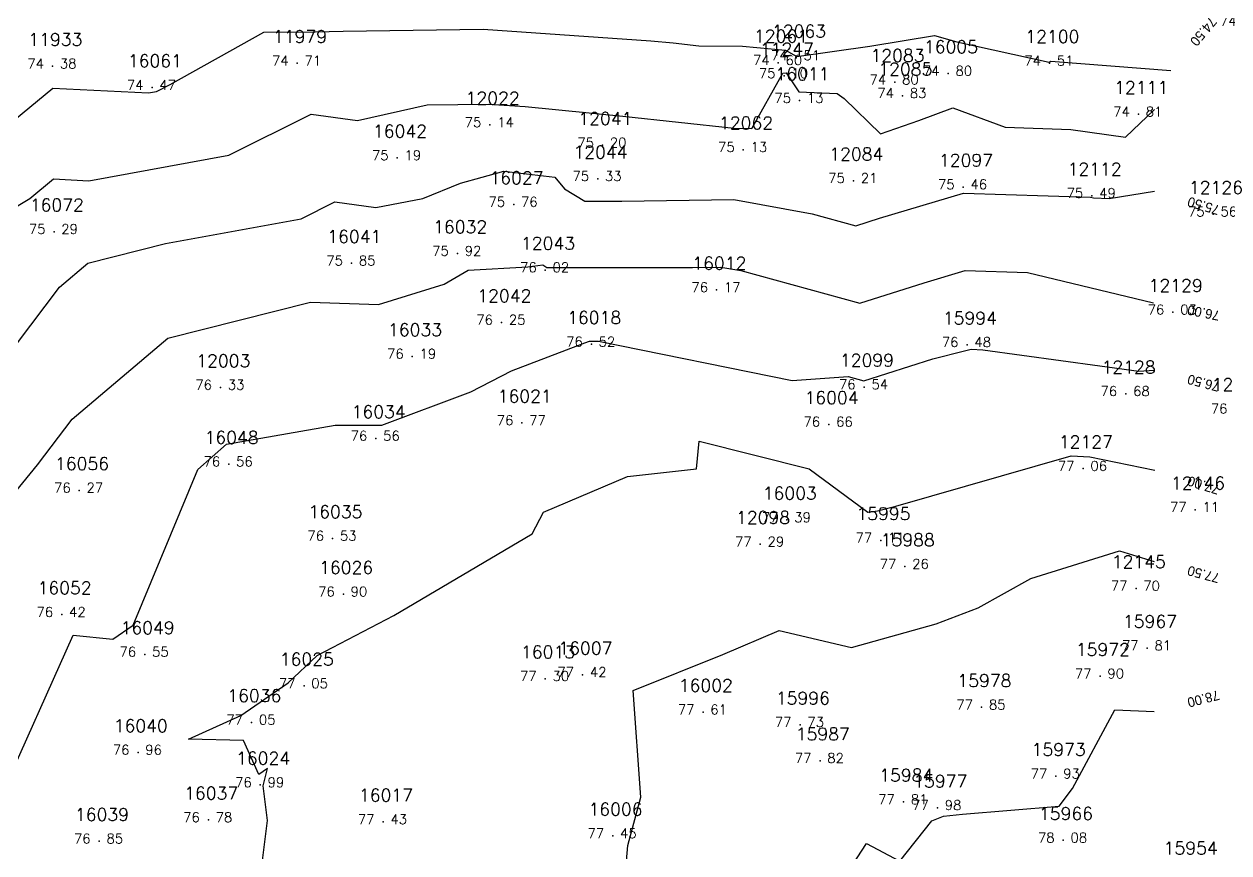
# Model space of a CAD drawing. Header units: millimetres. Extents: x 1412565 to 1412813, y 4931476 to 4931699.
# Drawn here: x 1412603.7 to 1412628.52, y 4931543.49 to 4931560.57 of the extents above; entities that cross this region are included whole.
import ezdxf
from ezdxf.enums import TextEntityAlignment as Align

# ---------------------------------------------------------------- set-up
doc = ezdxf.new("R2010")
doc.units = ezdxf.units.MM
for name, color, linetype in [('CIVIL', 50, 'Continuous'), ('CIVIL-DRAW', 80, 'Continuous'), ('CIVIL-NONAME', 130, 'Continuous'), ('CIVIL-TEXT', 240, 'Continuous'), ('CIVIL-Z', 50, 'Continuous'), ('Tcontours0', 7, 'Continuous'), ('Tcontours1', 7, 'Continuous'), ('Tcontours2', 7, 'Continuous')]:
    doc.layers.add(name, color=color, linetype=linetype)
doc.styles.add('CIVILCADMAIN', font='TXT.SHX')
doc.styles.add('MAVAT_HebTXT', font='hebtxt.shx')
doc.styles.get("Standard").update_dxf_attribs({"font": 'arial.ttf'})

# ---------------------------------------------------------------- blocks, each defined once
blk = doc.blocks.new('CIVIL-ZZ')
at = {"layer": 'CIVIL-DRAW'}
blk.add_point((0, 0), dxfattribs=at)
at = {"layer": 'CIVIL-NONAME'}
blk.add_attdef('NAME', text='', height=1.8, dxfattribs=at).set_placement((0, 2.1), align=Align.CENTER)
at = {"layer": 'CIVIL-TEXT', "flags": 8}
blk.add_attdef('TEXT', text='', height=2, dxfattribs=at).set_placement((0.2, -3.3), align=Align.CENTER)
at = {"layer": 'CIVIL-Z'}
blk.add_attdef('Z1', text='', height=1.6, dxfattribs=at).set_placement((-0.75, -0.225), align=Align.RIGHT)
blk.add_attdef('Z2', (0.75, -0.225), '', height=1.6, dxfattribs=at)

msp = doc.modelspace()

# ---------------------------------------------------------------- linework, layer by layer
at = {"layer": 'Tcontours0', "elevation": 75}
msp.add_lwpolyline([(1412602.448, 4931556.149), (1412603.821, 4931556.971), (1412604.31, 4931557.377), (1412605.034, 4931557.34), (1412607.918, 4931557.87), (1412609.615, 4931558.712), (1412610.575, 4931558.582), (1412612.007, 4931558.903), (1412613.27, 4931558.921), (1412614.025, 4931558.869), (1412616.036, 4931558.672), (1412618.332, 4931558.422), (1412618.697, 4931558.419), (1412619.336, 4931559.554), (1412619.402, 4931559.563), (1412619.665, 4931559.175), (1412620.452, 4931559.14), (1412620.599, 4931559.033), (1412621.348, 4931558.307), (1412622.137, 4931558.583), (1412622.834, 4931558.841), (1412623.912, 4931558.445), (1412625.265, 4931558.395), (1412626.392, 4931558.241), (1412626.988, 4931558.808)], dxfattribs=at)
at = {"layer": 'Tcontours1'}
for points, elevation in [([(1412602.375, 4931549.523), (1412603.981, 4931551.485), (1412604.697, 4931552.428), (1412606.662, 4931554.099), (1412609.606, 4931554.84), (1412611.001, 4931554.793), (1412612.354, 4931555.212), (1412612.851, 4931555.496), (1412614.078, 4931555.568), (1412614.39, 4931555.604), (1412614.471, 4931555.554), (1412617.474, 4931555.553), (1412618.06, 4931555.562), (1412618.469, 4931555.488), (1412620.921, 4931554.816), (1412622.246, 4931555.237), (1412623.092, 4931555.489), (1412624.376, 4931555.448), (1412626.97, 4931554.822)], 76), ([(1412608.448, 4931542.017), (1412608.718, 4931544.156), (1412608.628, 4931544.873), (1412608.72, 4931545.23), (1412608.54, 4931545.105), (1412608.225, 4931545.808), (1412607.09, 4931545.836), (1412608.17, 4931546.32), (1412609.142, 4931546.995), (1412609.74, 4931547.56), (1412611.32, 4931548.385), (1412614.168, 4931550.063), (1412614.402, 4931550.514), (1412616.132, 4931551.244), (1412617.559, 4931551.402), (1412617.613, 4931551.973), (1412619.879, 4931551.402), (1412621.088, 4931550.514), (1412621.284, 4931550.54), (1412621.661, 4931550.634), (1412625.273, 4931551.674), (1412625.659, 4931551.653), (1412626.998, 4931551.379)], 77), ([(1412620.287, 4931542.5), (1412621.06, 4931543.686), (1412621.746, 4931543.32), (1412622.403, 4931544.153), (1412622.642, 4931544.244), (1412623.038, 4931544.286), (1412625.03, 4931544.454), (1412625.3, 4931544.816), (1412626.177, 4931546.437), (1412626.983, 4931546.403)], 78)]:
    msp.add_lwpolyline(points, dxfattribs=dict(at, elevation=elevation))
at = {"layer": 'Tcontours2'}
for points, elevation in [([(1412603.345, 4931558.463), (1412604.294, 4931559.25), (1412606.266, 4931559.151), (1412606.429, 4931559.181), (1412606.714, 4931559.322), (1412608.641, 4931560.4), (1412609.703, 4931560.405), (1412610.278, 4931560.421), (1412613.162, 4931560.461), (1412616.613, 4931560.224), (1412617.078, 4931560.178), (1412617.607, 4931560.12), (1412618.5, 4931560.114), (1412619.392, 4931560.032), (1412619.621, 4931559.899), (1412621.129, 4931560.113), (1412621.836, 4931560.229), (1412622.46, 4931560.331), (1412622.917, 4931560.199), (1412624.821, 4931559.785), (1412624.856, 4931559.802), (1412627.325, 4931559.608)], 74.5), ([(1412602.967, 4931553.218), (1412604.431, 4931555.148), (1412605.013, 4931555.642), (1412606.619, 4931556.046), (1412609.408, 4931556.558), (1412610.106, 4931556.905), (1412610.948, 4931556.791), (1412611.917, 4931556.973), (1412612.695, 4931557.288), (1412613.585, 4931557.538), (1412614.64, 4931557.416), (1412614.836, 4931557.17), (1412615.254, 4931556.917), (1412616.016, 4931556.917), (1412618.324, 4931556.952), (1412619.938, 4931556.66), (1412620.838, 4931556.413), (1412621.324, 4931556.568), (1412623.053, 4931557.083), (1412625.674, 4931556.999), (1412625.731, 4931556.986), (1412626.057, 4931556.976), (1412626.994, 4931557.122)], 75.5), ([(1412603.212, 4931544.614), (1412604.713, 4931547.979), (1412605.532, 4931547.895), (1412605.949, 4931548.184), (1412607.283, 4931551.388), (1412607.876, 4931551.912), (1412610.115, 4931552.304), (1412611.072, 4931552.304), (1412612.908, 4931552.988), (1412613.742, 4931553.425), (1412615.253, 4931554.003), (1412615.352, 4931554.031), (1412615.537, 4931554.034), (1412619.526, 4931553.225), (1412620.681, 4931553.306), (1412621.003, 4931553.218), (1412622.423, 4931553.67), (1412623.074, 4931553.832), (1412623.212, 4931553.872), (1412623.457, 4931553.859), (1412626.669, 4931553.415), (1412626.985, 4931553.438)], 76.5), ([(1412616.021, 4931542.307), (1412616.138, 4931543.643), (1412616.411, 4931544.637), (1412616.254, 4931546.836), (1412618.096, 4931547.579), (1412619.261, 4931548.075), (1412620.747, 4931547.725), (1412622.493, 4931548.21), (1412623.357, 4931548.543), (1412624.446, 4931549.145), (1412626.269, 4931549.712), (1412626.985, 4931549.498)], 77.5)]:
    msp.add_lwpolyline(points, dxfattribs=dict(at, elevation=elevation))

# ---------------------------------------------------------------- block references
at = {"layer": 'CIVIL'}
ref = msp.add_blockref('CIVIL-ZZ', (1412628.86, 4931560.58, 74.5), dxfattribs=dict(at, xscale=0.2, yscale=0.2))
ref.add_attrib('Z2', '50', (1412629.01, 4931560.535), dxfattribs={"layer": 'CIVIL-Z', "height": 0.2, "style": 'CIVILCADMAIN'})
ref.add_attrib('Z1', '74', (1412628.34, 4931560.535), dxfattribs={"layer": 'CIVIL-Z', "height": 0.2, "style": 'CIVILCADMAIN'})
ref.add_attrib('NAME', '15983', (1412628.36, 4931561), dxfattribs={"layer": 'CIVIL-NONAME', "height": 0.26, "style": 'CIVILCADMAIN'})
ref = msp.add_blockref('CIVIL-ZZ', (1412609.33, 4931559.76, 74.71), dxfattribs=dict(at, xscale=0.2, yscale=0.2))
ref.add_attrib('Z2', '71', (1412609.48, 4931559.715), dxfattribs={"layer": 'CIVIL-Z', "height": 0.2, "style": 'CIVILCADMAIN'})
ref.add_attrib('Z1', '74', (1412608.81, 4931559.715), dxfattribs={"layer": 'CIVIL-Z', "height": 0.2, "style": 'CIVILCADMAIN'})
ref.add_attrib('NAME', '11979', (1412608.83, 4931560.18), dxfattribs={"layer": 'CIVIL-NONAME', "height": 0.26, "style": 'CIVILCADMAIN'})
ref = msp.add_blockref('CIVIL-ZZ', (1412619.24, 4931559.77, 74.6), dxfattribs=dict(at, xscale=0.2, yscale=0.2))
ref.add_attrib('Z2', '60', (1412619.39, 4931559.725), dxfattribs={"layer": 'CIVIL-Z', "height": 0.2, "style": 'CIVILCADMAIN'})
ref.add_attrib('Z1', '74', (1412618.72, 4931559.725), dxfattribs={"layer": 'CIVIL-Z', "height": 0.2, "style": 'CIVILCADMAIN'})
ref.add_attrib('NAME', '12061', (1412618.74, 4931560.19), dxfattribs={"layer": 'CIVIL-NONAME', "height": 0.26, "style": 'CIVILCADMAIN'})
ref = msp.add_blockref('CIVIL-ZZ', (1412619.61, 4931559.87, 74.51), dxfattribs=dict(at, xscale=0.2, yscale=0.2))
ref.add_attrib('Z2', '51', (1412619.76, 4931559.825), dxfattribs={"layer": 'CIVIL-Z', "height": 0.2, "style": 'CIVILCADMAIN'})
ref.add_attrib('Z1', '74', (1412619.09, 4931559.825), dxfattribs={"layer": 'CIVIL-Z', "height": 0.2, "style": 'CIVILCADMAIN'})
ref.add_attrib('NAME', '12063', (1412619.11, 4931560.29), dxfattribs={"layer": 'CIVIL-NONAME', "height": 0.26, "style": 'CIVILCADMAIN'})
ref = msp.add_blockref('CIVIL-ZZ', (1412624.83, 4931559.76, 74.51), dxfattribs=dict(at, xscale=0.2, yscale=0.2))
ref.add_attrib('Z2', '51', (1412624.98, 4931559.715), dxfattribs={"layer": 'CIVIL-Z', "height": 0.2, "style": 'CIVILCADMAIN'})
ref.add_attrib('Z1', '74', (1412624.31, 4931559.715), dxfattribs={"layer": 'CIVIL-Z', "height": 0.2, "style": 'CIVILCADMAIN'})
ref.add_attrib('NAME', '12100', (1412624.33, 4931560.18), dxfattribs={"layer": 'CIVIL-NONAME', "height": 0.26, "style": 'CIVILCADMAIN'})
ref = msp.add_blockref('CIVIL-ZZ', (1412604.29, 4931559.7, 74.38), dxfattribs=dict(at, xscale=0.2, yscale=0.2))
ref.add_attrib('Z2', '38', (1412604.44, 4931559.655), dxfattribs={"layer": 'CIVIL-Z', "height": 0.2, "style": 'CIVILCADMAIN'})
ref.add_attrib('Z1', '74', (1412603.77, 4931559.655), dxfattribs={"layer": 'CIVIL-Z', "height": 0.2, "style": 'CIVILCADMAIN'})
ref.add_attrib('NAME', '11933', (1412603.79, 4931560.12), dxfattribs={"layer": 'CIVIL-NONAME', "height": 0.26, "style": 'CIVILCADMAIN'})
ref = msp.add_blockref('CIVIL-ZZ', (1412619.36, 4931559.5, 75.1), dxfattribs=dict(at, xscale=0.2, yscale=0.2))
ref.add_attrib('Z2', '10', (1412619.51, 4931559.455), dxfattribs={"layer": 'CIVIL-Z', "height": 0.2, "style": 'CIVILCADMAIN'})
ref.add_attrib('Z1', '75', (1412618.84, 4931559.455), dxfattribs={"layer": 'CIVIL-Z', "height": 0.2, "style": 'CIVILCADMAIN'})
ref.add_attrib('NAME', '11247', (1412618.86, 4931559.92), dxfattribs={"layer": 'CIVIL-NONAME', "height": 0.26, "style": 'CIVILCADMAIN'})
ref = msp.add_blockref('CIVIL-ZZ', (1412622.74, 4931559.55, 74.8), dxfattribs=dict(at, xscale=0.2, yscale=0.2))
ref.add_attrib('Z2', '80', (1412622.89, 4931559.505), dxfattribs={"layer": 'CIVIL-Z', "height": 0.2, "style": 'CIVILCADMAIN'})
ref.add_attrib('Z1', '74', (1412622.22, 4931559.505), dxfattribs={"layer": 'CIVIL-Z', "height": 0.2, "style": 'CIVILCADMAIN'})
ref.add_attrib('NAME', '16005', (1412622.24, 4931559.97), dxfattribs={"layer": 'CIVIL-NONAME', "height": 0.26, "style": 'CIVILCADMAIN'})
ref = msp.add_blockref('CIVIL-ZZ', (1412606.34, 4931559.26, 74.47), dxfattribs=dict(at, xscale=0.2, yscale=0.2))
ref.add_attrib('Z2', '47', (1412606.49, 4931559.215), dxfattribs={"layer": 'CIVIL-Z', "height": 0.2, "style": 'CIVILCADMAIN'})
ref.add_attrib('Z1', '74', (1412605.82, 4931559.215), dxfattribs={"layer": 'CIVIL-Z', "height": 0.2, "style": 'CIVILCADMAIN'})
ref.add_attrib('NAME', '16061', (1412605.84, 4931559.68), dxfattribs={"layer": 'CIVIL-NONAME', "height": 0.26, "style": 'CIVILCADMAIN'})
ref = msp.add_blockref('CIVIL-ZZ', (1412621.64, 4931559.37, 74.8), dxfattribs=dict(at, xscale=0.2, yscale=0.2))
ref.add_attrib('Z2', '80', (1412621.79, 4931559.325), dxfattribs={"layer": 'CIVIL-Z', "height": 0.2, "style": 'CIVILCADMAIN'})
ref.add_attrib('Z1', '74', (1412621.12, 4931559.325), dxfattribs={"layer": 'CIVIL-Z', "height": 0.2, "style": 'CIVILCADMAIN'})
ref.add_attrib('NAME', '12083', (1412621.14, 4931559.79), dxfattribs={"layer": 'CIVIL-NONAME', "height": 0.26, "style": 'CIVILCADMAIN'})
ref = msp.add_blockref('CIVIL-ZZ', (1412619.68, 4931558.99, 75.13), dxfattribs=dict(at, xscale=0.2, yscale=0.2))
ref.add_attrib('Z2', '13', (1412619.83, 4931558.945), dxfattribs={"layer": 'CIVIL-Z', "height": 0.2, "style": 'CIVILCADMAIN'})
ref.add_attrib('Z1', '75', (1412619.16, 4931558.945), dxfattribs={"layer": 'CIVIL-Z', "height": 0.2, "style": 'CIVILCADMAIN'})
ref.add_attrib('NAME', '16011', (1412619.18, 4931559.41), dxfattribs={"layer": 'CIVIL-NONAME', "height": 0.26, "style": 'CIVILCADMAIN'})
ref = msp.add_blockref('CIVIL-ZZ', (1412621.8, 4931559.09, 74.83), dxfattribs=dict(at, xscale=0.2, yscale=0.2))
ref.add_attrib('Z2', '83', (1412621.95, 4931559.045), dxfattribs={"layer": 'CIVIL-Z', "height": 0.2, "style": 'CIVILCADMAIN'})
ref.add_attrib('Z1', '74', (1412621.28, 4931559.045), dxfattribs={"layer": 'CIVIL-Z', "height": 0.2, "style": 'CIVILCADMAIN'})
ref.add_attrib('NAME', '12085', (1412621.3, 4931559.51), dxfattribs={"layer": 'CIVIL-NONAME', "height": 0.26, "style": 'CIVILCADMAIN'})
ref = msp.add_blockref('CIVIL-ZZ', (1412626.66, 4931558.71, 74.81), dxfattribs=dict(at, xscale=0.2, yscale=0.2))
ref.add_attrib('Z2', '81', (1412626.81, 4931558.665), dxfattribs={"layer": 'CIVIL-Z', "height": 0.2, "style": 'CIVILCADMAIN'})
ref.add_attrib('Z1', '74', (1412626.14, 4931558.665), dxfattribs={"layer": 'CIVIL-Z', "height": 0.2, "style": 'CIVILCADMAIN'})
ref.add_attrib('NAME', '12111', (1412626.16, 4931559.13), dxfattribs={"layer": 'CIVIL-NONAME', "height": 0.26, "style": 'CIVILCADMAIN'})
ref = msp.add_blockref('CIVIL-ZZ', (1412613.3, 4931558.49, 75.14), dxfattribs=dict(at, xscale=0.2, yscale=0.2))
ref.add_attrib('Z2', '14', (1412613.45, 4931558.445), dxfattribs={"layer": 'CIVIL-Z', "height": 0.2, "style": 'CIVILCADMAIN'})
ref.add_attrib('Z1', '75', (1412612.78, 4931558.445), dxfattribs={"layer": 'CIVIL-Z', "height": 0.2, "style": 'CIVILCADMAIN'})
ref.add_attrib('NAME', '12022', (1412612.8, 4931558.91), dxfattribs={"layer": 'CIVIL-NONAME', "height": 0.26, "style": 'CIVILCADMAIN'})
ref = msp.add_blockref('CIVIL-ZZ', (1412615.62, 4931558.07, 75.2), dxfattribs=dict(at, xscale=0.2, yscale=0.2))
ref.add_attrib('Z2', '20', (1412615.77, 4931558.025), dxfattribs={"layer": 'CIVIL-Z', "height": 0.2, "style": 'CIVILCADMAIN'})
ref.add_attrib('Z1', '75', (1412615.1, 4931558.025), dxfattribs={"layer": 'CIVIL-Z', "height": 0.2, "style": 'CIVILCADMAIN'})
ref.add_attrib('NAME', '12041', (1412615.12, 4931558.49), dxfattribs={"layer": 'CIVIL-NONAME', "height": 0.26, "style": 'CIVILCADMAIN'})
ref = msp.add_blockref('CIVIL-ZZ', (1412611.39, 4931557.81, 75.19), dxfattribs=dict(at, xscale=0.2, yscale=0.2))
ref.add_attrib('Z2', '19', (1412611.54, 4931557.765), dxfattribs={"layer": 'CIVIL-Z', "height": 0.2, "style": 'CIVILCADMAIN'})
ref.add_attrib('Z1', '75', (1412610.87, 4931557.765), dxfattribs={"layer": 'CIVIL-Z', "height": 0.2, "style": 'CIVILCADMAIN'})
ref.add_attrib('NAME', '16042', (1412610.89, 4931558.23), dxfattribs={"layer": 'CIVIL-NONAME', "height": 0.26, "style": 'CIVILCADMAIN'})
ref = msp.add_blockref('CIVIL-ZZ', (1412618.52, 4931557.98, 75.13), dxfattribs=dict(at, xscale=0.2, yscale=0.2))
ref.add_attrib('Z2', '13', (1412618.67, 4931557.935), dxfattribs={"layer": 'CIVIL-Z', "height": 0.2, "style": 'CIVILCADMAIN'})
ref.add_attrib('Z1', '75', (1412618, 4931557.935), dxfattribs={"layer": 'CIVIL-Z', "height": 0.2, "style": 'CIVILCADMAIN'})
ref.add_attrib('NAME', '12062', (1412618.02, 4931558.4), dxfattribs={"layer": 'CIVIL-NONAME', "height": 0.26, "style": 'CIVILCADMAIN'})
ref = msp.add_blockref('CIVIL-ZZ', (1412615.52, 4931557.38, 75.33), dxfattribs=dict(at, xscale=0.2, yscale=0.2))
ref.add_attrib('Z2', '33', (1412615.67, 4931557.335), dxfattribs={"layer": 'CIVIL-Z', "height": 0.2, "style": 'CIVILCADMAIN'})
ref.add_attrib('Z1', '75', (1412615, 4931557.335), dxfattribs={"layer": 'CIVIL-Z', "height": 0.2, "style": 'CIVILCADMAIN'})
ref.add_attrib('NAME', '12044', (1412615.02, 4931557.8), dxfattribs={"layer": 'CIVIL-NONAME', "height": 0.26, "style": 'CIVILCADMAIN'})
ref = msp.add_blockref('CIVIL-ZZ', (1412620.79, 4931557.34, 75.21), dxfattribs=dict(at, xscale=0.2, yscale=0.2))
ref.add_attrib('Z2', '21', (1412620.94, 4931557.295), dxfattribs={"layer": 'CIVIL-Z', "height": 0.2, "style": 'CIVILCADMAIN'})
ref.add_attrib('Z1', '75', (1412620.27, 4931557.295), dxfattribs={"layer": 'CIVIL-Z', "height": 0.2, "style": 'CIVILCADMAIN'})
ref.add_attrib('NAME', '12084', (1412620.29, 4931557.76), dxfattribs={"layer": 'CIVIL-NONAME', "height": 0.26, "style": 'CIVILCADMAIN'})
ref = msp.add_blockref('CIVIL-ZZ', (1412623.05, 4931557.21, 75.46), dxfattribs=dict(at, xscale=0.2, yscale=0.2))
ref.add_attrib('Z2', '46', (1412623.2, 4931557.165), dxfattribs={"layer": 'CIVIL-Z', "height": 0.2, "style": 'CIVILCADMAIN'})
ref.add_attrib('Z1', '75', (1412622.53, 4931557.165), dxfattribs={"layer": 'CIVIL-Z', "height": 0.2, "style": 'CIVILCADMAIN'})
ref.add_attrib('NAME', '12097', (1412622.55, 4931557.63), dxfattribs={"layer": 'CIVIL-NONAME', "height": 0.26, "style": 'CIVILCADMAIN'})
ref = msp.add_blockref('CIVIL-ZZ', (1412625.7, 4931557.03, 75.49), dxfattribs=dict(at, xscale=0.2, yscale=0.2))
ref.add_attrib('Z2', '49', (1412625.85, 4931556.985), dxfattribs={"layer": 'CIVIL-Z', "height": 0.2, "style": 'CIVILCADMAIN'})
ref.add_attrib('Z1', '75', (1412625.18, 4931556.985), dxfattribs={"layer": 'CIVIL-Z', "height": 0.2, "style": 'CIVILCADMAIN'})
ref.add_attrib('NAME', '12112', (1412625.2, 4931557.45), dxfattribs={"layer": 'CIVIL-NONAME', "height": 0.26, "style": 'CIVILCADMAIN'})
ref = msp.add_blockref('CIVIL-ZZ', (1412613.79, 4931556.85, 75.76), dxfattribs=dict(at, xscale=0.2, yscale=0.2))
ref.add_attrib('Z2', '76', (1412613.94, 4931556.805), dxfattribs={"layer": 'CIVIL-Z', "height": 0.2, "style": 'CIVILCADMAIN'})
ref.add_attrib('Z1', '75', (1412613.27, 4931556.805), dxfattribs={"layer": 'CIVIL-Z', "height": 0.2, "style": 'CIVILCADMAIN'})
ref.add_attrib('NAME', '16027', (1412613.29, 4931557.27), dxfattribs={"layer": 'CIVIL-NONAME', "height": 0.26, "style": 'CIVILCADMAIN'})
ref = msp.add_blockref('CIVIL-ZZ', (1412628.2, 4931556.65, 75.56), dxfattribs=dict(at, xscale=0.2, yscale=0.2))
ref.add_attrib('Z2', '56', (1412628.35, 4931556.605), dxfattribs={"layer": 'CIVIL-Z', "height": 0.2, "style": 'CIVILCADMAIN'})
ref.add_attrib('Z1', '75', (1412627.68, 4931556.605), dxfattribs={"layer": 'CIVIL-Z', "height": 0.2, "style": 'CIVILCADMAIN'})
ref.add_attrib('NAME', '12126', (1412627.7, 4931557.07), dxfattribs={"layer": 'CIVIL-NONAME', "height": 0.26, "style": 'CIVILCADMAIN'})
ref = msp.add_blockref('CIVIL-ZZ', (1412604.32, 4931556.29, 75.29), dxfattribs=dict(at, xscale=0.2, yscale=0.2))
ref.add_attrib('Z2', '29', (1412604.47, 4931556.245), dxfattribs={"layer": 'CIVIL-Z', "height": 0.2, "style": 'CIVILCADMAIN'})
ref.add_attrib('Z1', '75', (1412603.8, 4931556.245), dxfattribs={"layer": 'CIVIL-Z', "height": 0.2, "style": 'CIVILCADMAIN'})
ref.add_attrib('NAME', '16072', (1412603.82, 4931556.71), dxfattribs={"layer": 'CIVIL-NONAME', "height": 0.26, "style": 'CIVILCADMAIN'})
ref = msp.add_blockref('CIVIL-ZZ', (1412612.63, 4931555.84, 75.92), dxfattribs=dict(at, xscale=0.2, yscale=0.2))
ref.add_attrib('Z2', '92', (1412612.78, 4931555.795), dxfattribs={"layer": 'CIVIL-Z', "height": 0.2, "style": 'CIVILCADMAIN'})
ref.add_attrib('Z1', '75', (1412612.11, 4931555.795), dxfattribs={"layer": 'CIVIL-Z', "height": 0.2, "style": 'CIVILCADMAIN'})
ref.add_attrib('NAME', '16032', (1412612.13, 4931556.26), dxfattribs={"layer": 'CIVIL-NONAME', "height": 0.26, "style": 'CIVILCADMAIN'})
ref = msp.add_blockref('CIVIL-ZZ', (1412610.45, 4931555.64, 75.85), dxfattribs=dict(at, xscale=0.2, yscale=0.2))
ref.add_attrib('Z2', '85', (1412610.6, 4931555.595), dxfattribs={"layer": 'CIVIL-Z', "height": 0.2, "style": 'CIVILCADMAIN'})
ref.add_attrib('Z1', '75', (1412609.93, 4931555.595), dxfattribs={"layer": 'CIVIL-Z', "height": 0.2, "style": 'CIVILCADMAIN'})
ref.add_attrib('NAME', '16041', (1412609.95, 4931556.06), dxfattribs={"layer": 'CIVIL-NONAME', "height": 0.26, "style": 'CIVILCADMAIN'})
ref = msp.add_blockref('CIVIL-ZZ', (1412614.44, 4931555.5, 76.02), dxfattribs=dict(at, xscale=0.2, yscale=0.2))
ref.add_attrib('Z2', '02', (1412614.59, 4931555.455), dxfattribs={"layer": 'CIVIL-Z', "height": 0.2, "style": 'CIVILCADMAIN'})
ref.add_attrib('Z1', '76', (1412613.92, 4931555.455), dxfattribs={"layer": 'CIVIL-Z', "height": 0.2, "style": 'CIVILCADMAIN'})
ref.add_attrib('NAME', '12043', (1412613.94, 4931555.92), dxfattribs={"layer": 'CIVIL-NONAME', "height": 0.26, "style": 'CIVILCADMAIN'})
ref = msp.add_blockref('CIVIL-ZZ', (1412617.97, 4931555.09, 76.17), dxfattribs=dict(at, xscale=0.2, yscale=0.2))
ref.add_attrib('Z2', '17', (1412618.12, 4931555.045), dxfattribs={"layer": 'CIVIL-Z', "height": 0.2, "style": 'CIVILCADMAIN'})
ref.add_attrib('Z1', '76', (1412617.45, 4931555.045), dxfattribs={"layer": 'CIVIL-Z', "height": 0.2, "style": 'CIVILCADMAIN'})
ref.add_attrib('NAME', '16012', (1412617.47, 4931555.51), dxfattribs={"layer": 'CIVIL-NONAME', "height": 0.26, "style": 'CIVILCADMAIN'})
ref = msp.add_blockref('CIVIL-ZZ', (1412627.37, 4931554.63, 76.03), dxfattribs=dict(at, xscale=0.2, yscale=0.2))
ref.add_attrib('Z2', '03', (1412627.52, 4931554.585), dxfattribs={"layer": 'CIVIL-Z', "height": 0.2, "style": 'CIVILCADMAIN'})
ref.add_attrib('Z1', '76', (1412626.85, 4931554.585), dxfattribs={"layer": 'CIVIL-Z', "height": 0.2, "style": 'CIVILCADMAIN'})
ref.add_attrib('NAME', '12129', (1412626.87, 4931555.05), dxfattribs={"layer": 'CIVIL-NONAME', "height": 0.26, "style": 'CIVILCADMAIN'})
ref = msp.add_blockref('CIVIL-ZZ', (1412613.54, 4931554.42, 76.25), dxfattribs=dict(at, xscale=0.2, yscale=0.2))
ref.add_attrib('Z2', '25', (1412613.69, 4931554.375), dxfattribs={"layer": 'CIVIL-Z', "height": 0.2, "style": 'CIVILCADMAIN'})
ref.add_attrib('Z1', '76', (1412613.02, 4931554.375), dxfattribs={"layer": 'CIVIL-Z', "height": 0.2, "style": 'CIVILCADMAIN'})
ref.add_attrib('NAME', '12042', (1412613.04, 4931554.84), dxfattribs={"layer": 'CIVIL-NONAME', "height": 0.26, "style": 'CIVILCADMAIN'})
ref = msp.add_blockref('CIVIL-ZZ', (1412615.39, 4931553.97, 76.52), dxfattribs=dict(at, xscale=0.2, yscale=0.2))
ref.add_attrib('Z2', '52', (1412615.54, 4931553.925), dxfattribs={"layer": 'CIVIL-Z', "height": 0.2, "style": 'CIVILCADMAIN'})
ref.add_attrib('Z1', '76', (1412614.87, 4931553.925), dxfattribs={"layer": 'CIVIL-Z', "height": 0.2, "style": 'CIVILCADMAIN'})
ref.add_attrib('NAME', '16018', (1412614.89, 4931554.39), dxfattribs={"layer": 'CIVIL-NONAME', "height": 0.26, "style": 'CIVILCADMAIN'})
ref = msp.add_blockref('CIVIL-ZZ', (1412623.13, 4931553.96, 76.48), dxfattribs=dict(at, xscale=0.2, yscale=0.2))
ref.add_attrib('Z2', '48', (1412623.28, 4931553.915), dxfattribs={"layer": 'CIVIL-Z', "height": 0.2, "style": 'CIVILCADMAIN'})
ref.add_attrib('Z1', '76', (1412622.61, 4931553.915), dxfattribs={"layer": 'CIVIL-Z', "height": 0.2, "style": 'CIVILCADMAIN'})
ref.add_attrib('NAME', '15994', (1412622.63, 4931554.38), dxfattribs={"layer": 'CIVIL-NONAME', "height": 0.26, "style": 'CIVILCADMAIN'})
ref = msp.add_blockref('CIVIL-ZZ', (1412611.7, 4931553.72, 76.19), dxfattribs=dict(at, xscale=0.2, yscale=0.2))
ref.add_attrib('Z2', '19', (1412611.85, 4931553.675), dxfattribs={"layer": 'CIVIL-Z', "height": 0.2, "style": 'CIVILCADMAIN'})
ref.add_attrib('Z1', '76', (1412611.18, 4931553.675), dxfattribs={"layer": 'CIVIL-Z', "height": 0.2, "style": 'CIVILCADMAIN'})
ref.add_attrib('NAME', '16033', (1412611.2, 4931554.14), dxfattribs={"layer": 'CIVIL-NONAME', "height": 0.26, "style": 'CIVILCADMAIN'})
ref = msp.add_blockref('CIVIL-ZZ', (1412607.75, 4931553.08, 76.33), dxfattribs=dict(at, xscale=0.2, yscale=0.2))
ref.add_attrib('Z2', '33', (1412607.9, 4931553.035), dxfattribs={"layer": 'CIVIL-Z', "height": 0.2, "style": 'CIVILCADMAIN'})
ref.add_attrib('Z1', '76', (1412607.23, 4931553.035), dxfattribs={"layer": 'CIVIL-Z', "height": 0.2, "style": 'CIVILCADMAIN'})
ref.add_attrib('NAME', '12003', (1412607.25, 4931553.5), dxfattribs={"layer": 'CIVIL-NONAME', "height": 0.26, "style": 'CIVILCADMAIN'})
ref = msp.add_blockref('CIVIL-ZZ', (1412621.01, 4931553.09, 76.54), dxfattribs=dict(at, xscale=0.2, yscale=0.2))
ref.add_attrib('Z2', '54', (1412621.16, 4931553.045), dxfattribs={"layer": 'CIVIL-Z', "height": 0.2, "style": 'CIVILCADMAIN'})
ref.add_attrib('Z1', '76', (1412620.49, 4931553.045), dxfattribs={"layer": 'CIVIL-Z', "height": 0.2, "style": 'CIVILCADMAIN'})
ref.add_attrib('NAME', '12099', (1412620.51, 4931553.51), dxfattribs={"layer": 'CIVIL-NONAME', "height": 0.26, "style": 'CIVILCADMAIN'})
ref = msp.add_blockref('CIVIL-ZZ', (1412626.4, 4931552.95, 76.68), dxfattribs=dict(at, xscale=0.2, yscale=0.2))
ref.add_attrib('Z2', '68', (1412626.55, 4931552.905), dxfattribs={"layer": 'CIVIL-Z', "height": 0.2, "style": 'CIVILCADMAIN'})
ref.add_attrib('Z1', '76', (1412625.88, 4931552.905), dxfattribs={"layer": 'CIVIL-Z', "height": 0.2, "style": 'CIVILCADMAIN'})
ref.add_attrib('NAME', '12128', (1412625.9, 4931553.37), dxfattribs={"layer": 'CIVIL-NONAME', "height": 0.26, "style": 'CIVILCADMAIN'})
ref = msp.add_blockref('CIVIL-ZZ', (1412628.67, 4931552.59, 76.66), dxfattribs=dict(at, xscale=0.2, yscale=0.2))
ref.add_attrib('Z2', '66', (1412628.82, 4931552.545), dxfattribs={"layer": 'CIVIL-Z', "height": 0.2, "style": 'CIVILCADMAIN'})
ref.add_attrib('Z1', '76', (1412628.15, 4931552.545), dxfattribs={"layer": 'CIVIL-Z', "height": 0.2, "style": 'CIVILCADMAIN'})
ref.add_attrib('NAME', '12144', (1412628.17, 4931553.01), dxfattribs={"layer": 'CIVIL-NONAME', "height": 0.26, "style": 'CIVILCADMAIN'})
ref = msp.add_blockref('CIVIL-ZZ', (1412613.96, 4931552.35, 76.77), dxfattribs=dict(at, xscale=0.2, yscale=0.2))
ref.add_attrib('Z2', '77', (1412614.11, 4931552.305), dxfattribs={"layer": 'CIVIL-Z', "height": 0.2, "style": 'CIVILCADMAIN'})
ref.add_attrib('Z1', '76', (1412613.44, 4931552.305), dxfattribs={"layer": 'CIVIL-Z', "height": 0.2, "style": 'CIVILCADMAIN'})
ref.add_attrib('NAME', '16021', (1412613.46, 4931552.77), dxfattribs={"layer": 'CIVIL-NONAME', "height": 0.26, "style": 'CIVILCADMAIN'})
ref = msp.add_blockref('CIVIL-ZZ', (1412620.28, 4931552.32, 76.66), dxfattribs=dict(at, xscale=0.2, yscale=0.2))
ref.add_attrib('Z2', '66', (1412620.43, 4931552.275), dxfattribs={"layer": 'CIVIL-Z', "height": 0.2, "style": 'CIVILCADMAIN'})
ref.add_attrib('Z1', '76', (1412619.76, 4931552.275), dxfattribs={"layer": 'CIVIL-Z', "height": 0.2, "style": 'CIVILCADMAIN'})
ref.add_attrib('NAME', '16004', (1412619.78, 4931552.74), dxfattribs={"layer": 'CIVIL-NONAME', "height": 0.26, "style": 'CIVILCADMAIN'})
ref = msp.add_blockref('CIVIL-ZZ', (1412610.95, 4931552.03, 76.56), dxfattribs=dict(at, xscale=0.2, yscale=0.2))
ref.add_attrib('Z2', '56', (1412611.1, 4931551.985), dxfattribs={"layer": 'CIVIL-Z', "height": 0.2, "style": 'CIVILCADMAIN'})
ref.add_attrib('Z1', '76', (1412610.43, 4931551.985), dxfattribs={"layer": 'CIVIL-Z', "height": 0.2, "style": 'CIVILCADMAIN'})
ref.add_attrib('NAME', '16034', (1412610.45, 4931552.45), dxfattribs={"layer": 'CIVIL-NONAME', "height": 0.26, "style": 'CIVILCADMAIN'})
ref = msp.add_blockref('CIVIL-ZZ', (1412607.92, 4931551.5, 76.56), dxfattribs=dict(at, xscale=0.2, yscale=0.2))
ref.add_attrib('Z2', '56', (1412608.07, 4931551.455), dxfattribs={"layer": 'CIVIL-Z', "height": 0.2, "style": 'CIVILCADMAIN'})
ref.add_attrib('Z1', '76', (1412607.4, 4931551.455), dxfattribs={"layer": 'CIVIL-Z', "height": 0.2, "style": 'CIVILCADMAIN'})
ref.add_attrib('NAME', '16048', (1412607.42, 4931551.92), dxfattribs={"layer": 'CIVIL-NONAME', "height": 0.26, "style": 'CIVILCADMAIN'})
ref = msp.add_blockref('CIVIL-ZZ', (1412625.52, 4931551.41, 77.06), dxfattribs=dict(at, xscale=0.2, yscale=0.2))
ref.add_attrib('Z2', '06', (1412625.67, 4931551.365), dxfattribs={"layer": 'CIVIL-Z', "height": 0.2, "style": 'CIVILCADMAIN'})
ref.add_attrib('Z1', '77', (1412625, 4931551.365), dxfattribs={"layer": 'CIVIL-Z', "height": 0.2, "style": 'CIVILCADMAIN'})
ref.add_attrib('NAME', '12127', (1412625.02, 4931551.83), dxfattribs={"layer": 'CIVIL-NONAME', "height": 0.26, "style": 'CIVILCADMAIN'})
ref = msp.add_blockref('CIVIL-ZZ', (1412604.84, 4931550.96, 76.27), dxfattribs=dict(at, xscale=0.2, yscale=0.2))
ref.add_attrib('Z2', '27', (1412604.99, 4931550.915), dxfattribs={"layer": 'CIVIL-Z', "height": 0.2, "style": 'CIVILCADMAIN'})
ref.add_attrib('Z1', '76', (1412604.32, 4931550.915), dxfattribs={"layer": 'CIVIL-Z', "height": 0.2, "style": 'CIVILCADMAIN'})
ref.add_attrib('NAME', '16056', (1412604.34, 4931551.38), dxfattribs={"layer": 'CIVIL-NONAME', "height": 0.26, "style": 'CIVILCADMAIN'})
ref = msp.add_blockref('CIVIL-ZZ', (1412627.83, 4931550.56, 77.11), dxfattribs=dict(at, xscale=0.2, yscale=0.2))
ref.add_attrib('Z2', '11', (1412627.98, 4931550.515), dxfattribs={"layer": 'CIVIL-Z', "height": 0.2, "style": 'CIVILCADMAIN'})
ref.add_attrib('Z1', '77', (1412627.31, 4931550.515), dxfattribs={"layer": 'CIVIL-Z', "height": 0.2, "style": 'CIVILCADMAIN'})
ref.add_attrib('NAME', '12146', (1412627.33, 4931550.98), dxfattribs={"layer": 'CIVIL-NONAME', "height": 0.26, "style": 'CIVILCADMAIN'})
ref = msp.add_blockref('CIVIL-ZZ', (1412619.42, 4931550.35, 77.39), dxfattribs=dict(at, xscale=0.2, yscale=0.2))
ref.add_attrib('Z2', '39', (1412619.57, 4931550.305), dxfattribs={"layer": 'CIVIL-Z', "height": 0.2, "style": 'CIVILCADMAIN'})
ref.add_attrib('Z1', '77', (1412618.9, 4931550.305), dxfattribs={"layer": 'CIVIL-Z', "height": 0.2, "style": 'CIVILCADMAIN'})
ref.add_attrib('NAME', '16003', (1412618.92, 4931550.77), dxfattribs={"layer": 'CIVIL-NONAME', "height": 0.26, "style": 'CIVILCADMAIN'})
ref = msp.add_blockref('CIVIL-ZZ', (1412610.06, 4931549.97, 76.53), dxfattribs=dict(at, xscale=0.2, yscale=0.2))
ref.add_attrib('Z2', '53', (1412610.21, 4931549.925), dxfattribs={"layer": 'CIVIL-Z', "height": 0.2, "style": 'CIVILCADMAIN'})
ref.add_attrib('Z1', '76', (1412609.54, 4931549.925), dxfattribs={"layer": 'CIVIL-Z', "height": 0.2, "style": 'CIVILCADMAIN'})
ref.add_attrib('NAME', '16035', (1412609.56, 4931550.39), dxfattribs={"layer": 'CIVIL-NONAME', "height": 0.26, "style": 'CIVILCADMAIN'})
ref = msp.add_blockref('CIVIL-ZZ', (1412618.87, 4931549.85, 77.29), dxfattribs=dict(at, xscale=0.2, yscale=0.2))
ref.add_attrib('Z2', '29', (1412619.02, 4931549.805), dxfattribs={"layer": 'CIVIL-Z', "height": 0.2, "style": 'CIVILCADMAIN'})
ref.add_attrib('Z1', '77', (1412618.35, 4931549.805), dxfattribs={"layer": 'CIVIL-Z', "height": 0.2, "style": 'CIVILCADMAIN'})
ref.add_attrib('NAME', '12098', (1412618.37, 4931550.27), dxfattribs={"layer": 'CIVIL-NONAME', "height": 0.26, "style": 'CIVILCADMAIN'})
ref = msp.add_blockref('CIVIL-ZZ', (1412621.35, 4931549.93, 77.11), dxfattribs=dict(at, xscale=0.2, yscale=0.2))
ref.add_attrib('Z2', '11', (1412621.5, 4931549.885), dxfattribs={"layer": 'CIVIL-Z', "height": 0.2, "style": 'CIVILCADMAIN'})
ref.add_attrib('Z1', '77', (1412620.83, 4931549.885), dxfattribs={"layer": 'CIVIL-Z', "height": 0.2, "style": 'CIVILCADMAIN'})
ref.add_attrib('NAME', '15995', (1412620.85, 4931550.35), dxfattribs={"layer": 'CIVIL-NONAME', "height": 0.26, "style": 'CIVILCADMAIN'})
ref = msp.add_blockref('CIVIL-ZZ', (1412621.85, 4931549.39, 77.26), dxfattribs=dict(at, xscale=0.2, yscale=0.2))
ref.add_attrib('Z2', '26', (1412622, 4931549.345), dxfattribs={"layer": 'CIVIL-Z', "height": 0.2, "style": 'CIVILCADMAIN'})
ref.add_attrib('Z1', '77', (1412621.33, 4931549.345), dxfattribs={"layer": 'CIVIL-Z', "height": 0.2, "style": 'CIVILCADMAIN'})
ref.add_attrib('NAME', '15988', (1412621.35, 4931549.81), dxfattribs={"layer": 'CIVIL-NONAME', "height": 0.26, "style": 'CIVILCADMAIN'})
ref = msp.add_blockref('CIVIL-ZZ', (1412610.28, 4931548.82, 76.9), dxfattribs=dict(at, xscale=0.2, yscale=0.2))
ref.add_attrib('Z2', '90', (1412610.43, 4931548.775), dxfattribs={"layer": 'CIVIL-Z', "height": 0.2, "style": 'CIVILCADMAIN'})
ref.add_attrib('Z1', '76', (1412609.76, 4931548.775), dxfattribs={"layer": 'CIVIL-Z', "height": 0.2, "style": 'CIVILCADMAIN'})
ref.add_attrib('NAME', '16026', (1412609.78, 4931549.24), dxfattribs={"layer": 'CIVIL-NONAME', "height": 0.26, "style": 'CIVILCADMAIN'})
ref = msp.add_blockref('CIVIL-ZZ', (1412626.61, 4931548.94, 77.7), dxfattribs=dict(at, xscale=0.2, yscale=0.2))
ref.add_attrib('Z2', '70', (1412626.76, 4931548.895), dxfattribs={"layer": 'CIVIL-Z', "height": 0.2, "style": 'CIVILCADMAIN'})
ref.add_attrib('Z1', '77', (1412626.09, 4931548.895), dxfattribs={"layer": 'CIVIL-Z', "height": 0.2, "style": 'CIVILCADMAIN'})
ref.add_attrib('NAME', '12145', (1412626.11, 4931549.36), dxfattribs={"layer": 'CIVIL-NONAME', "height": 0.26, "style": 'CIVILCADMAIN'})
ref = msp.add_blockref('CIVIL-ZZ', (1412604.48, 4931548.4, 76.42), dxfattribs=dict(at, xscale=0.2, yscale=0.2))
ref.add_attrib('Z2', '42', (1412604.63, 4931548.355), dxfattribs={"layer": 'CIVIL-Z', "height": 0.2, "style": 'CIVILCADMAIN'})
ref.add_attrib('Z1', '76', (1412603.96, 4931548.355), dxfattribs={"layer": 'CIVIL-Z', "height": 0.2, "style": 'CIVILCADMAIN'})
ref.add_attrib('NAME', '16052', (1412603.98, 4931548.82), dxfattribs={"layer": 'CIVIL-NONAME', "height": 0.26, "style": 'CIVILCADMAIN'})
ref = msp.add_blockref('CIVIL-ZZ', (1412606.19, 4931547.58, 76.55), dxfattribs=dict(at, xscale=0.2, yscale=0.2))
ref.add_attrib('Z2', '55', (1412606.34, 4931547.535), dxfattribs={"layer": 'CIVIL-Z', "height": 0.2, "style": 'CIVILCADMAIN'})
ref.add_attrib('Z1', '76', (1412605.67, 4931547.535), dxfattribs={"layer": 'CIVIL-Z', "height": 0.2, "style": 'CIVILCADMAIN'})
ref.add_attrib('NAME', '16049', (1412605.69, 4931548), dxfattribs={"layer": 'CIVIL-NONAME', "height": 0.26, "style": 'CIVILCADMAIN'})
ref = msp.add_blockref('CIVIL-ZZ', (1412626.84, 4931547.71, 77.81), dxfattribs=dict(at, xscale=0.2, yscale=0.2))
ref.add_attrib('Z2', '81', (1412626.99, 4931547.665), dxfattribs={"layer": 'CIVIL-Z', "height": 0.2, "style": 'CIVILCADMAIN'})
ref.add_attrib('Z1', '77', (1412626.32, 4931547.665), dxfattribs={"layer": 'CIVIL-Z', "height": 0.2, "style": 'CIVILCADMAIN'})
ref.add_attrib('NAME', '15967', (1412626.34, 4931548.13), dxfattribs={"layer": 'CIVIL-NONAME', "height": 0.26, "style": 'CIVILCADMAIN'})
ref = msp.add_blockref('CIVIL-ZZ', (1412614.44, 4931547.08, 77.3), dxfattribs=dict(at, xscale=0.2, yscale=0.2))
ref.add_attrib('Z2', '30', (1412614.59, 4931547.035), dxfattribs={"layer": 'CIVIL-Z', "height": 0.2, "style": 'CIVILCADMAIN'})
ref.add_attrib('Z1', '77', (1412613.92, 4931547.035), dxfattribs={"layer": 'CIVIL-Z', "height": 0.2, "style": 'CIVILCADMAIN'})
ref.add_attrib('NAME', '16013', (1412613.94, 4931547.5), dxfattribs={"layer": 'CIVIL-NONAME', "height": 0.26, "style": 'CIVILCADMAIN'})
ref = msp.add_blockref('CIVIL-ZZ', (1412615.21, 4931547.16, 77.42), dxfattribs=dict(at, xscale=0.2, yscale=0.2))
ref.add_attrib('Z2', '42', (1412615.36, 4931547.115), dxfattribs={"layer": 'CIVIL-Z', "height": 0.2, "style": 'CIVILCADMAIN'})
ref.add_attrib('Z1', '77', (1412614.69, 4931547.115), dxfattribs={"layer": 'CIVIL-Z', "height": 0.2, "style": 'CIVILCADMAIN'})
ref.add_attrib('NAME', '16007', (1412614.71, 4931547.58), dxfattribs={"layer": 'CIVIL-NONAME', "height": 0.26, "style": 'CIVILCADMAIN'})
ref = msp.add_blockref('CIVIL-ZZ', (1412625.87, 4931547.13, 77.9), dxfattribs=dict(at, xscale=0.2, yscale=0.2))
ref.add_attrib('Z2', '90', (1412626.02, 4931547.085), dxfattribs={"layer": 'CIVIL-Z', "height": 0.2, "style": 'CIVILCADMAIN'})
ref.add_attrib('Z1', '77', (1412625.35, 4931547.085), dxfattribs={"layer": 'CIVIL-Z', "height": 0.2, "style": 'CIVILCADMAIN'})
ref.add_attrib('NAME', '15972', (1412625.37, 4931547.55), dxfattribs={"layer": 'CIVIL-NONAME', "height": 0.26, "style": 'CIVILCADMAIN'})
ref = msp.add_blockref('CIVIL-ZZ', (1412609.47, 4931546.93, 77.05), dxfattribs=dict(at, xscale=0.2, yscale=0.2))
ref.add_attrib('Z2', '05', (1412609.62, 4931546.885), dxfattribs={"layer": 'CIVIL-Z', "height": 0.2, "style": 'CIVILCADMAIN'})
ref.add_attrib('Z1', '77', (1412608.95, 4931546.885), dxfattribs={"layer": 'CIVIL-Z', "height": 0.2, "style": 'CIVILCADMAIN'})
ref.add_attrib('NAME', '16025', (1412608.97, 4931547.35), dxfattribs={"layer": 'CIVIL-NONAME', "height": 0.26, "style": 'CIVILCADMAIN'})
ref = msp.add_blockref('CIVIL-ZZ', (1412617.69, 4931546.39, 77.61), dxfattribs=dict(at, xscale=0.2, yscale=0.2))
ref.add_attrib('Z2', '61', (1412617.84, 4931546.345), dxfattribs={"layer": 'CIVIL-Z', "height": 0.2, "style": 'CIVILCADMAIN'})
ref.add_attrib('Z1', '77', (1412617.17, 4931546.345), dxfattribs={"layer": 'CIVIL-Z', "height": 0.2, "style": 'CIVILCADMAIN'})
ref.add_attrib('NAME', '16002', (1412617.19, 4931546.81), dxfattribs={"layer": 'CIVIL-NONAME', "height": 0.26, "style": 'CIVILCADMAIN'})
ref = msp.add_blockref('CIVIL-ZZ', (1412623.43, 4931546.49, 77.85), dxfattribs=dict(at, xscale=0.2, yscale=0.2))
ref.add_attrib('Z2', '85', (1412623.58, 4931546.445), dxfattribs={"layer": 'CIVIL-Z', "height": 0.2, "style": 'CIVILCADMAIN'})
ref.add_attrib('Z1', '77', (1412622.91, 4931546.445), dxfattribs={"layer": 'CIVIL-Z', "height": 0.2, "style": 'CIVILCADMAIN'})
ref.add_attrib('NAME', '15978', (1412622.93, 4931546.91), dxfattribs={"layer": 'CIVIL-NONAME', "height": 0.26, "style": 'CIVILCADMAIN'})
ref = msp.add_blockref('CIVIL-ZZ', (1412608.39, 4931546.18, 77.05), dxfattribs=dict(at, xscale=0.2, yscale=0.2))
ref.add_attrib('Z2', '05', (1412608.54, 4931546.135), dxfattribs={"layer": 'CIVIL-Z', "height": 0.2, "style": 'CIVILCADMAIN'})
ref.add_attrib('Z1', '77', (1412607.87, 4931546.135), dxfattribs={"layer": 'CIVIL-Z', "height": 0.2, "style": 'CIVILCADMAIN'})
ref.add_attrib('NAME', '16036', (1412607.89, 4931546.6), dxfattribs={"layer": 'CIVIL-NONAME', "height": 0.26, "style": 'CIVILCADMAIN'})
ref = msp.add_blockref('CIVIL-ZZ', (1412619.69, 4931546.13, 77.73), dxfattribs=dict(at, xscale=0.2, yscale=0.2))
ref.add_attrib('Z2', '73', (1412619.84, 4931546.085), dxfattribs={"layer": 'CIVIL-Z', "height": 0.2, "style": 'CIVILCADMAIN'})
ref.add_attrib('Z1', '77', (1412619.17, 4931546.085), dxfattribs={"layer": 'CIVIL-Z', "height": 0.2, "style": 'CIVILCADMAIN'})
ref.add_attrib('NAME', '15996', (1412619.19, 4931546.55), dxfattribs={"layer": 'CIVIL-NONAME', "height": 0.26, "style": 'CIVILCADMAIN'})
ref = msp.add_blockref('CIVIL-ZZ', (1412606.05, 4931545.56, 76.96), dxfattribs=dict(at, xscale=0.2, yscale=0.2))
ref.add_attrib('Z2', '96', (1412606.2, 4931545.515), dxfattribs={"layer": 'CIVIL-Z', "height": 0.2, "style": 'CIVILCADMAIN'})
ref.add_attrib('Z1', '76', (1412605.53, 4931545.515), dxfattribs={"layer": 'CIVIL-Z', "height": 0.2, "style": 'CIVILCADMAIN'})
ref.add_attrib('NAME', '16040', (1412605.55, 4931545.98), dxfattribs={"layer": 'CIVIL-NONAME', "height": 0.26, "style": 'CIVILCADMAIN'})
ref = msp.add_blockref('CIVIL-ZZ', (1412620.1, 4931545.39, 77.82), dxfattribs=dict(at, xscale=0.2, yscale=0.2))
ref.add_attrib('Z2', '82', (1412620.25, 4931545.345), dxfattribs={"layer": 'CIVIL-Z', "height": 0.2, "style": 'CIVILCADMAIN'})
ref.add_attrib('Z1', '77', (1412619.58, 4931545.345), dxfattribs={"layer": 'CIVIL-Z', "height": 0.2, "style": 'CIVILCADMAIN'})
ref.add_attrib('NAME', '15987', (1412619.6, 4931545.81), dxfattribs={"layer": 'CIVIL-NONAME', "height": 0.26, "style": 'CIVILCADMAIN'})
ref = msp.add_blockref('CIVIL-ZZ', (1412608.57, 4931544.89, 76.99), dxfattribs=dict(at, xscale=0.2, yscale=0.2))
ref.add_attrib('Z2', '99', (1412608.72, 4931544.845), dxfattribs={"layer": 'CIVIL-Z', "height": 0.2, "style": 'CIVILCADMAIN'})
ref.add_attrib('Z1', '76', (1412608.05, 4931544.845), dxfattribs={"layer": 'CIVIL-Z', "height": 0.2, "style": 'CIVILCADMAIN'})
ref.add_attrib('NAME', '16024', (1412608.07, 4931545.31), dxfattribs={"layer": 'CIVIL-NONAME', "height": 0.26, "style": 'CIVILCADMAIN'})
ref = msp.add_blockref('CIVIL-ZZ', (1412624.96, 4931545.07, 77.93), dxfattribs=dict(at, xscale=0.2, yscale=0.2))
ref.add_attrib('Z2', '93', (1412625.11, 4931545.025), dxfattribs={"layer": 'CIVIL-Z', "height": 0.2, "style": 'CIVILCADMAIN'})
ref.add_attrib('Z1', '77', (1412624.44, 4931545.025), dxfattribs={"layer": 'CIVIL-Z', "height": 0.2, "style": 'CIVILCADMAIN'})
ref.add_attrib('NAME', '15973', (1412624.46, 4931545.49), dxfattribs={"layer": 'CIVIL-NONAME', "height": 0.26, "style": 'CIVILCADMAIN'})
ref = msp.add_blockref('CIVIL-ZZ', (1412621.82, 4931544.54, 77.81), dxfattribs=dict(at, xscale=0.2, yscale=0.2))
ref.add_attrib('Z2', '81', (1412621.97, 4931544.495), dxfattribs={"layer": 'CIVIL-Z', "height": 0.2, "style": 'CIVILCADMAIN'})
ref.add_attrib('Z1', '77', (1412621.3, 4931544.495), dxfattribs={"layer": 'CIVIL-Z', "height": 0.2, "style": 'CIVILCADMAIN'})
ref.add_attrib('NAME', '15984', (1412621.32, 4931544.96), dxfattribs={"layer": 'CIVIL-NONAME', "height": 0.26, "style": 'CIVILCADMAIN'})
ref = msp.add_blockref('CIVIL-ZZ', (1412622.52, 4931544.42, 77.98), dxfattribs=dict(at, xscale=0.2, yscale=0.2))
ref.add_attrib('Z2', '98', (1412622.67, 4931544.375), dxfattribs={"layer": 'CIVIL-Z', "height": 0.2, "style": 'CIVILCADMAIN'})
ref.add_attrib('Z1', '77', (1412622, 4931544.375), dxfattribs={"layer": 'CIVIL-Z', "height": 0.2, "style": 'CIVILCADMAIN'})
ref.add_attrib('NAME', '15977', (1412622.02, 4931544.84), dxfattribs={"layer": 'CIVIL-NONAME', "height": 0.26, "style": 'CIVILCADMAIN'})
ref = msp.add_blockref('CIVIL-ZZ', (1412607.5, 4931544.17, 76.78), dxfattribs=dict(at, xscale=0.2, yscale=0.2))
ref.add_attrib('Z2', '78', (1412607.65, 4931544.125), dxfattribs={"layer": 'CIVIL-Z', "height": 0.2, "style": 'CIVILCADMAIN'})
ref.add_attrib('Z1', '76', (1412606.98, 4931544.125), dxfattribs={"layer": 'CIVIL-Z', "height": 0.2, "style": 'CIVILCADMAIN'})
ref.add_attrib('NAME', '16037', (1412607, 4931544.59), dxfattribs={"layer": 'CIVIL-NONAME', "height": 0.26, "style": 'CIVILCADMAIN'})
ref = msp.add_blockref('CIVIL-ZZ', (1412611.1, 4931544.13, 77.43), dxfattribs=dict(at, xscale=0.2, yscale=0.2))
ref.add_attrib('Z2', '43', (1412611.25, 4931544.085), dxfattribs={"layer": 'CIVIL-Z', "height": 0.2, "style": 'CIVILCADMAIN'})
ref.add_attrib('Z1', '77', (1412610.58, 4931544.085), dxfattribs={"layer": 'CIVIL-Z', "height": 0.2, "style": 'CIVILCADMAIN'})
ref.add_attrib('NAME', '16017', (1412610.6, 4931544.55), dxfattribs={"layer": 'CIVIL-NONAME', "height": 0.26, "style": 'CIVILCADMAIN'})
ref = msp.add_blockref('CIVIL-ZZ', (1412605.25, 4931543.73, 76.85), dxfattribs=dict(at, xscale=0.2, yscale=0.2))
ref.add_attrib('Z2', '85', (1412605.4, 4931543.685), dxfattribs={"layer": 'CIVIL-Z', "height": 0.2, "style": 'CIVILCADMAIN'})
ref.add_attrib('Z1', '76', (1412604.73, 4931543.685), dxfattribs={"layer": 'CIVIL-Z', "height": 0.2, "style": 'CIVILCADMAIN'})
ref.add_attrib('NAME', '16039', (1412604.75, 4931544.15), dxfattribs={"layer": 'CIVIL-NONAME', "height": 0.26, "style": 'CIVILCADMAIN'})
ref = msp.add_blockref('CIVIL-ZZ', (1412615.83, 4931543.84, 77.45), dxfattribs=dict(at, xscale=0.2, yscale=0.2))
ref.add_attrib('Z2', '45', (1412615.98, 4931543.795), dxfattribs={"layer": 'CIVIL-Z', "height": 0.2, "style": 'CIVILCADMAIN'})
ref.add_attrib('Z1', '77', (1412615.31, 4931543.795), dxfattribs={"layer": 'CIVIL-Z', "height": 0.2, "style": 'CIVILCADMAIN'})
ref.add_attrib('NAME', '16006', (1412615.33, 4931544.26), dxfattribs={"layer": 'CIVIL-NONAME', "height": 0.26, "style": 'CIVILCADMAIN'})
ref = msp.add_blockref('CIVIL-ZZ', (1412625.11, 4931543.75, 78.08), dxfattribs=dict(at, xscale=0.2, yscale=0.2))
ref.add_attrib('Z2', '08', (1412625.26, 4931543.705), dxfattribs={"layer": 'CIVIL-Z', "height": 0.2, "style": 'CIVILCADMAIN'})
ref.add_attrib('Z1', '78', (1412624.59, 4931543.705), dxfattribs={"layer": 'CIVIL-Z', "height": 0.2, "style": 'CIVILCADMAIN'})
ref.add_attrib('NAME', '15966', (1412624.61, 4931544.17), dxfattribs={"layer": 'CIVIL-NONAME', "height": 0.26, "style": 'CIVILCADMAIN'})
ref = msp.add_blockref('CIVIL-ZZ', (1412627.68, 4931543.04, 78.49), dxfattribs=dict(at, xscale=0.2, yscale=0.2))
ref.add_attrib('Z2', '49', (1412627.83, 4931542.995), dxfattribs={"layer": 'CIVIL-Z', "height": 0.2, "style": 'CIVILCADMAIN'})
ref.add_attrib('Z1', '78', (1412627.16, 4931542.995), dxfattribs={"layer": 'CIVIL-Z', "height": 0.2, "style": 'CIVILCADMAIN'})
ref.add_attrib('NAME', '15954', (1412627.18, 4931543.46), dxfattribs={"layer": 'CIVIL-NONAME', "height": 0.26, "style": 'CIVILCADMAIN'})

# ---------------------------------------------------------------- texts
at = {"layer": 'Tcontours1', "style": 'MAVAT_HebTXT'}
for s, rotation, p in [('76.00', 168.7348, (1412628, 4931554.617, 76)), ('77.00', 162.5323, (1412628, 4931551.063, 77)), ('78.00', 194.4188, (1412628, 4931546.664, 78))]:
    msp.add_text(s, height=0.2, rotation=rotation, dxfattribs=at).set_placement(p, align=Align.MIDDLE_CENTER)
at = {"layer": 'Tcontours2', "style": 'MAVAT_HebTXT'}
for s, rotation, p in [('74.50', 230.0032, (1412628, 4931560.413, 74.5)), ('75.50', 163.3603, (1412628, 4931556.821, 75.5)), ('76.50', 165.2666, (1412628, 4931553.171, 76.5)), ('77.50', 165.0824, (1412628, 4931549.228, 77.5))]:
    msp.add_text(s, height=0.2, rotation=rotation, dxfattribs=at).set_placement(p, align=Align.MIDDLE_CENTER)

doc.saveas('drawing.dxf')
